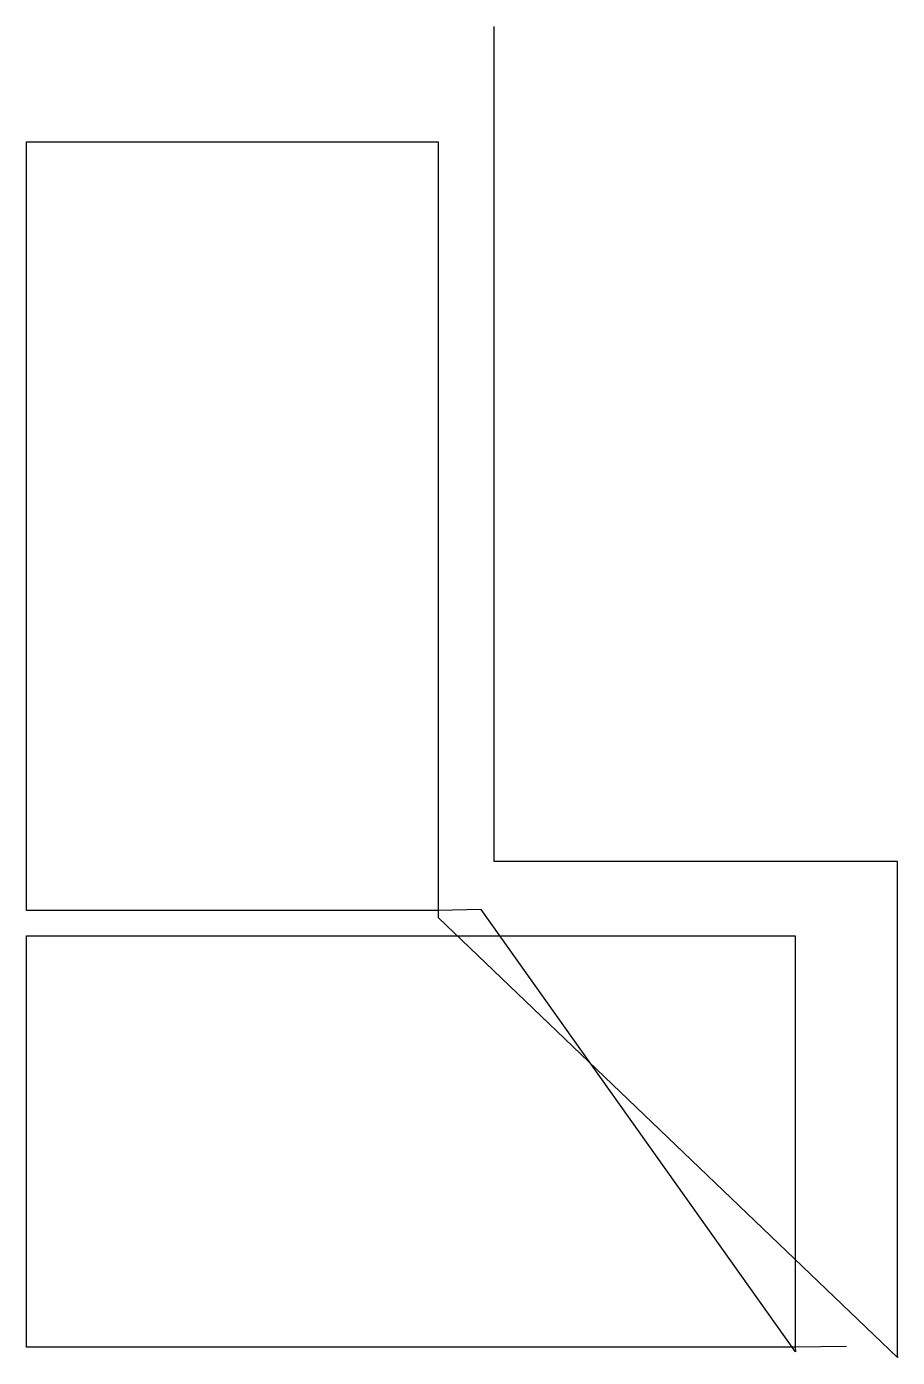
# Model space of a CAD drawing. Header units: metres. Extents: x 8 to 696, y 0 to 1051.
import ezdxf

# ---------------------------------------------------------------- set-up
doc = ezdxf.new("R2010")
doc.units = ezdxf.units.M

msp = doc.modelspace()

# ---------------------------------------------------------------- linework, layer by layer
at = {"layer": 'TOOL_0'}
for p, q in [((377.386, 1050.26), (377.386, 1051.26)), ((377.386, 391.821), (377.386, 1050.26)), ((8.124, 353.152), (8.124, 960.152)), ((8.124, 960.152), (333.124, 960.152)), ((333.124, 960.152), (333.124, 353.152)), ((695.933, 391.821), (377.386, 391.821)), ((695.933, 0.999), (695.933, 391.821)), ((333.124, 353.152), (8.124, 353.152)), ((367.205, 353.836), (333.124, 353.152)), ((333.124, 353.152), (333.316, 347.588)), ((333.316, 347.588), (695.933, -0.001)), ((615.452, 4.295), (367.205, 353.836)), ((8.138, 8.011), (8.138, 333.011)), ((8.138, 333.011), (615.138, 333.011)), ((615.138, 333.011), (615.138, 8.011)), ((615.138, 8.011), (8.138, 8.011)), ((655.851, 8.631), (615.138, 8.011)), ((615.138, 8.011), (615.452, 4.295)), ((695.933, -0.001), (695.933, 0.999)), ((695.933, 0.999), (695.933, -0.001)), ((695.933, -0.001), (695.933, 0.999))]:
    msp.add_line(p, q, dxfattribs=at)

doc.saveas('drawing.dxf')
